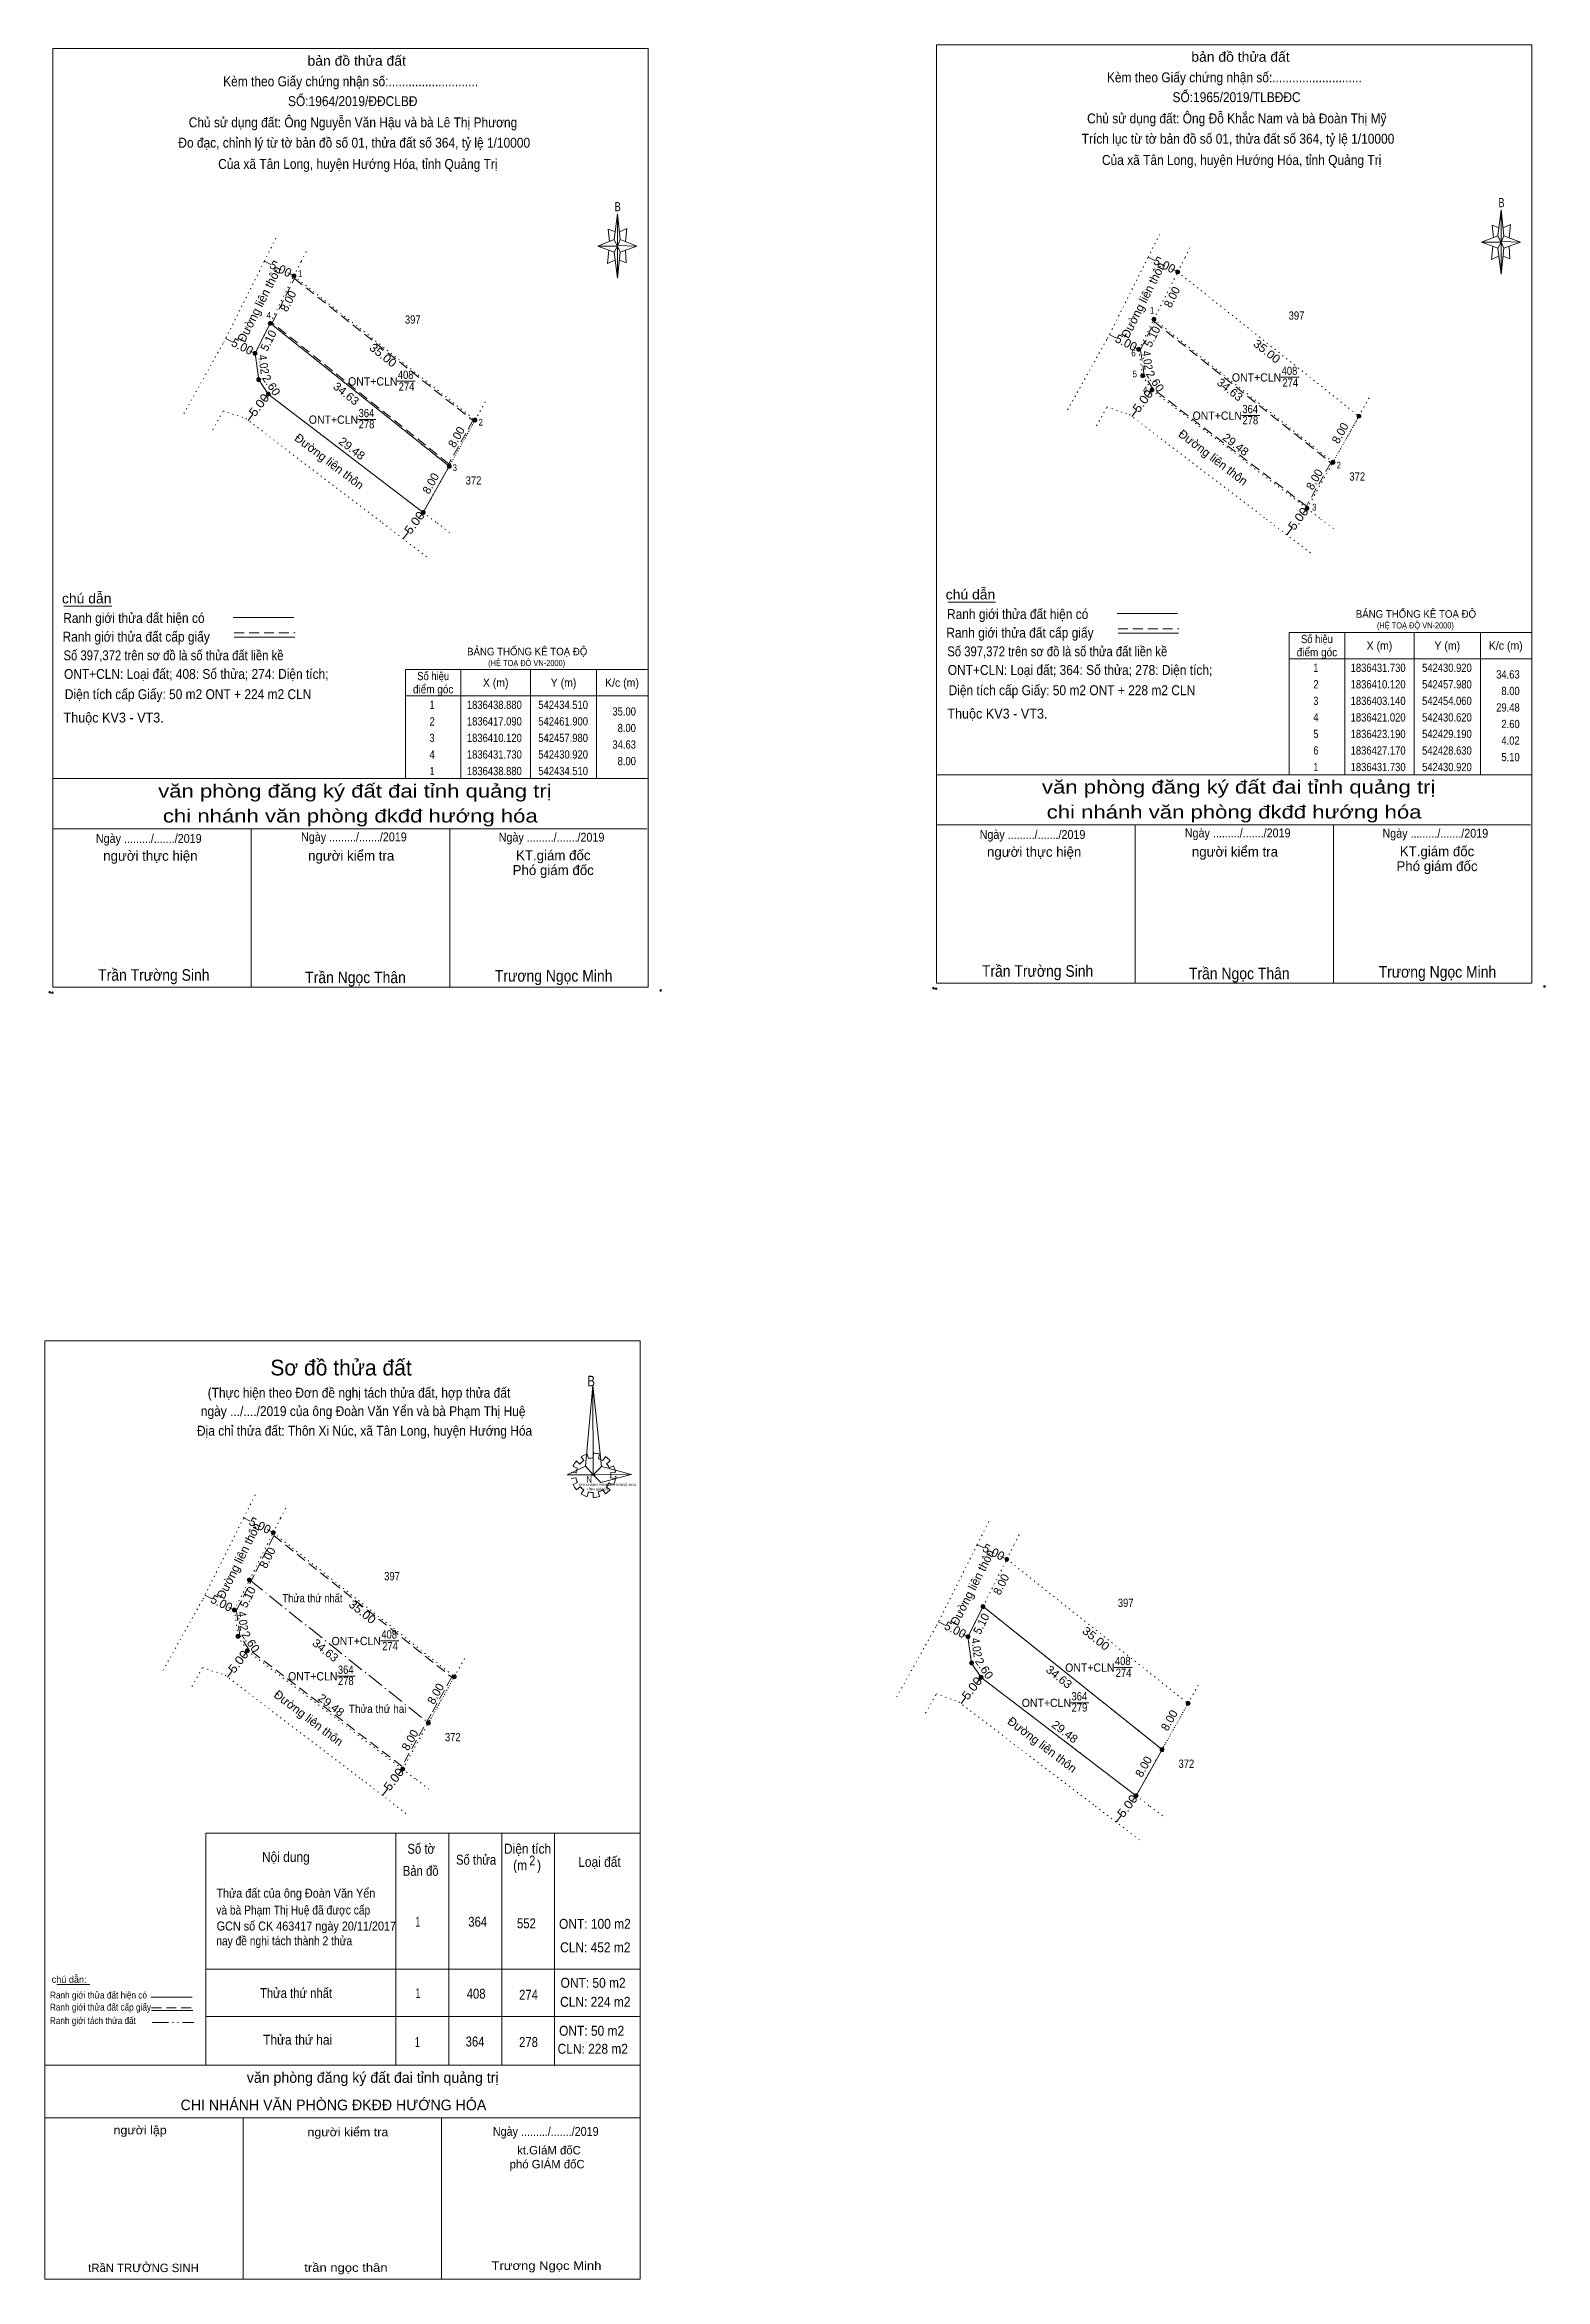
# Model space of a CAD drawing. Header units: metres. Extents: x 542289 to 542516, y 1836330 to 1836668.
import ezdxf
from ezdxf.enums import TextEntityAlignment as Align

# ---------------------------------------------------------------- set-up
doc = ezdxf.new("R2010")
doc.units = ezdxf.units.M
doc.header["$LTSCALE"] = 0.5
doc.header["$PDMODE"] = 32
doc.header["$PDSIZE"] = 0.25
for name, pattern in [('DASH_DOUBLE_DOT', [9.2, 5, -1.2, 0.3, -1.2, 0.3, -1.2]), ('DOT_DASHED', [7.7, 5, -1.2, 0.3, -1.2]), ('DOTTED', [1.5, 0.3, -1.2]), ('MEDIUM_DASHED', [4.5, 3, -1.5])]:
    doc.linetypes.add(name, pattern=pattern)
for name, color, linetype, lineweight in [('1', 7, 'DOTTED', 13), ('17', 7, 'Continuous', 13), ('5', 7, 'Continuous', 13), ('6', 7, 'Continuous', 13), ('63', 7, 'Continuous', 13)]:
    doc.layers.add(name, color=color, linetype=linetype, lineweight=lineweight)
doc.layers.add('7', color=7, linetype='Continuous')

msp = doc.modelspace()

# ---------------------------------------------------------------- hatches: boundary and pattern name
at = {"layer": '63'}
for points in [[(542460.64, 1836633.38, 1), (542460.04, 1836633.38, 1)], [(542327.04, 1836632.78, 1), (542326.44, 1836632.78, 1)], [(542323.45, 1836625.63, 1), (542322.85, 1836625.63, 1)], [(542457.05, 1836626.23, 1), (542456.45, 1836626.23, 1)], [(542321.16, 1836621.07, 1), (542320.56, 1836621.07, 1)], [(542454.76, 1836621.67, 1), (542454.16, 1836621.67, 1)], [(542321.72, 1836617.09, 1), (542321.12, 1836617.09, 1)], [(542455.32, 1836617.69, 1), (542454.72, 1836617.69, 1)], [(542323.15, 1836614.92, 1), (542322.55, 1836614.92, 1)], [(542456.75, 1836615.52, 1), (542456.15, 1836615.52, 1)], [(542354.43, 1836610.99, 1), (542353.83, 1836610.99, 1)], [(542488.03, 1836611.59, 1), (542487.43, 1836611.59, 1)], [(542350.51, 1836604.02, 1), (542349.91, 1836604.02, 1)], [(542484.11, 1836604.62, 1), (542483.51, 1836604.62, 1)], [(542346.59, 1836597.04, 1), (542345.99, 1836597.04, 1)], [(542480.19, 1836597.64, 1), (542479.59, 1836597.64, 1)], [(542323.91, 1836442.9, 1), (542323.31, 1836442.9, 1)], [(542434.81, 1836438.88, 1), (542434.21, 1836438.88, 1)], [(542320.32, 1836435.75, 1), (542319.72, 1836435.75, 1)], [(542318.03, 1836431.19, 1), (542317.43, 1836431.19, 1)], [(542431.22, 1836431.73, 1), (542430.62, 1836431.73, 1)], [(542318.59, 1836427.21, 1), (542317.99, 1836427.21, 1)], [(542320.02, 1836425.04, 1), (542319.42, 1836425.04, 1)], [(542428.93, 1836427.17, 1), (542428.33, 1836427.17, 1)], [(542351.3, 1836421.11, 1), (542350.7, 1836421.11, 1)], [(542429.49, 1836423.19, 1), (542428.89, 1836423.19, 1)], [(542430.92, 1836421.02, 1), (542430.32, 1836421.02, 1)], [(542347.38, 1836414.14, 1), (542346.78, 1836414.14, 1)], [(542462.2, 1836417.09, 1), (542461.6, 1836417.09, 1)], [(542343.46, 1836407.16, 1), (542342.86, 1836407.16, 1)], [(542458.28, 1836410.12, 1), (542457.68, 1836410.12, 1)], [(542454.36, 1836403.14, 1), (542453.76, 1836403.14, 1)]]:
    msp.add_hatch(color=256, dxfattribs=at).paths.add_polyline_path(points)

# ---------------------------------------------------------------- linework, layer by layer
at = {"layer": '1'}
for p, q in [((542322.26, 1836634.98), (542324.02, 1836638.48)), ((542455.86, 1836635.58), (542457.62, 1836639.08)), ((542461.45, 1836635.58), (542462.19, 1836637.05)), ((542316.12, 1836622.75), (542322.26, 1836634.98)), ((542326.74, 1836632.78), (542327.85, 1836634.98)), ((542327.85, 1836634.98), (542328.59, 1836636.45)), ((542449.72, 1836623.35), (542455.86, 1836635.58)), ((542460.34, 1836633.38), (542461.45, 1836635.58)), ((542326.74, 1836632.78), (542354.13, 1836610.99)), ((542460.34, 1836633.38), (542487.73, 1836611.59)), ((542323.15, 1836625.63), (542350.21, 1836604.02)), ((542456.75, 1836626.23), (542483.81, 1836604.62)), ((542322.85, 1836614.92), (542346.29, 1836597.04)), ((542354.13, 1836610.99), (542355.95, 1836614.25)), ((542456.45, 1836615.52), (542479.89, 1836597.64)), ((542487.73, 1836611.59), (542489.55, 1836614.85)), ((542316.06, 1836612.41), (542319.46, 1836611.22)), ((542319.46, 1836611.22), (542340.13, 1836595.45)), ((542449.66, 1836613.01), (542453.06, 1836611.82)), ((542453.06, 1836611.82), (542473.73, 1836596.05)), ((542346.29, 1836597.04), (542348.38, 1836595.45)), ((542479.89, 1836597.64), (542481.98, 1836596.05)), ((542340.13, 1836595.45), (542347.11, 1836590.12)), ((542348.38, 1836595.45), (542350.33, 1836593.96)), ((542473.73, 1836596.05), (542480.71, 1836590.72)), ((542481.98, 1836596.05), (542483.93, 1836594.56)), ((542319.13, 1836445.1), (542320.89, 1836448.6)), ((542312.99, 1836432.87), (542319.13, 1836445.1)), ((542323.61, 1836442.9), (542324.72, 1836445.1)), ((542324.72, 1836445.1), (542325.46, 1836446.57)), ((542323.61, 1836442.9), (542351, 1836421.11)), ((542430.03, 1836441.08), (542431.79, 1836444.58)), ((542435.62, 1836441.08), (542436.36, 1836442.55)), ((542423.89, 1836428.85), (542430.03, 1836441.08)), ((542434.51, 1836438.88), (542435.62, 1836441.08)), ((542434.51, 1836438.88), (542461.9, 1836417.09)), ((542430.92, 1836431.73), (542457.98, 1836410.12)), ((542319.72, 1836425.04), (542343.16, 1836407.16)), ((542351, 1836421.11), (542352.82, 1836424.37)), ((542312.93, 1836422.53), (542316.33, 1836421.34)), ((542316.33, 1836421.34), (542337, 1836405.57)), ((542430.62, 1836421.02), (542454.06, 1836403.14)), ((542423.83, 1836418.51), (542427.23, 1836417.32)), ((542461.9, 1836417.09), (542463.72, 1836420.35)), ((542427.23, 1836417.32), (542447.9, 1836401.55)), ((542337, 1836405.57), (542343.98, 1836400.24)), ((542343.16, 1836407.16), (542345.25, 1836405.57)), ((542345.25, 1836405.57), (542347.2, 1836404.08)), ((542447.9, 1836401.55), (542454.88, 1836396.22)), ((542454.06, 1836403.14), (542456.15, 1836401.55)), ((542456.15, 1836401.55), (542458.1, 1836400.06))]:
    msp.add_line(p, q, dxfattribs=at)
at = {"layer": '1', "linetype": 'Continuous'}
for p, q in [((542371.07, 1836454.77), (542371.25, 1836454.07)), ((542371.99, 1836454.18), (542372.01, 1836454.91)), ((542372.95, 1836454.77), (542372.78, 1836454.05)), ((542368.65, 1836452.02), (542369.37, 1836451.91)), ((542369.59, 1836452.63), (542368.94, 1836452.91)), ((542369.42, 1836453.73), (542369.96, 1836453.25)), ((542370.57, 1836453.77), (542370.18, 1836454.36)), ((542371.64, 1836451.59), (542372.34, 1836451.59)), ((542373.43, 1836453.77), (542373.82, 1836454.36)), ((542374.54, 1836453.73), (542374, 1836453.27)), ((542374.39, 1836452.66), (542375.04, 1836452.98)), ((542375.35, 1836452.02), (542374.61, 1836451.91)), ((542369.37, 1836451.18), (542368.65, 1836451.06)), ((542368.94, 1836450.18), (542369.59, 1836450.49)), ((542370.03, 1836449.81), (542369.46, 1836449.36)), ((542370.18, 1836448.74), (542370.55, 1836449.38)), ((542371.29, 1836449.04), (542371.07, 1836448.33)), ((542371.99, 1836448.22), (542371.99, 1836448.92)), ((542372.71, 1836449.04), (542372.93, 1836448.35)), ((542373.82, 1836448.74), (542373.43, 1836449.36)), ((542373.95, 1836449.81), (542374.54, 1836449.38)), ((542375.07, 1836450.15), (542374.35, 1836450.43)), ((542374.61, 1836451.18), (542375.35, 1836451.06)), ((542313.41, 1836397.48), (542379.06, 1836397.48)), ((542313.41, 1836397.48), (542313.41, 1836362.43)), ((542342.15, 1836397.48), (542342.15, 1836362.43)), ((542350.15, 1836397.48), (542350.15, 1836362.43)), ((542358.15, 1836397.48), (542358.15, 1836362.43)), ((542366.15, 1836397.48), (542366.15, 1836362.43)), ((542313.41, 1836376.91), (542379.06, 1836376.91)), ((542313.41, 1836369.77), (542379.11, 1836369.77)), ((542289.06, 1836362.43), (542379.06, 1836362.43)), ((542289.06, 1836361.66), (542289.06, 1836330.07)), ((542313.41, 1836362.43), (542379.06, 1836362.43)), ((542289.06, 1836354.49), (542379.06, 1836354.49)), ((542319.06, 1836354.49), (542319.06, 1836330.07)), ((542349.06, 1836354.49), (542349.06, 1836330.07))]:
    msp.add_line(p, q, dxfattribs=at)
at = {"layer": '1', "linetype": 'DOT_DASHED'}
msp.add_line((542320.02, 1836435.75), (542347.08, 1836414.14), dxfattribs=at)
at = {"layer": '1'}
for points in [[(542320.86, 1836621.07), (542323.15, 1836625.63), (542326.74, 1836632.78)], [(542326.74, 1836632.78), (542354.13, 1836610.99), (542350.21, 1836604.02)], [(542454.46, 1836621.67), (542456.75, 1836626.23), (542460.34, 1836633.38)], [(542460.34, 1836633.38), (542487.73, 1836611.59), (542483.81, 1836604.62)], [(542310.1, 1836611.97), (542314.47, 1836619.81), (542316.14, 1836622.8)], [(542320.86, 1836621.07), (542321.42, 1836617.09), (542322.85, 1836614.92)], [(542443.7, 1836612.57), (542448.07, 1836620.41), (542449.74, 1836623.4)], [(542454.46, 1836621.67), (542455.02, 1836617.69), (542456.45, 1836615.52)], [(542314.46, 1836609.53), (542314.47, 1836609.55), (542316.06, 1836612.41)], [(542346.29, 1836597.04), (542350.21, 1836604.02), (542354.13, 1836610.99)], [(542448.06, 1836610.13), (542448.07, 1836610.15), (542449.66, 1836613.01)], [(542479.89, 1836597.64), (542483.81, 1836604.62), (542487.73, 1836611.59)], [(542317.73, 1836431.19), (542320.02, 1836435.75), (542323.61, 1836442.9)], [(542323.61, 1836442.9), (542351, 1836421.11), (542347.08, 1836414.14)], [(542428.63, 1836427.17), (542430.92, 1836431.73), (542434.51, 1836438.88)], [(542434.51, 1836438.88), (542461.9, 1836417.09), (542457.98, 1836410.12)], [(542306.97, 1836422.09), (542311.34, 1836429.93), (542313.01, 1836432.92)], [(542317.73, 1836431.19), (542318.29, 1836427.21), (542319.72, 1836425.04)], [(542417.87, 1836418.07), (542422.24, 1836425.91), (542423.91, 1836428.9)], [(542428.63, 1836427.17), (542429.19, 1836423.19), (542430.62, 1836421.02)], [(542311.33, 1836419.65), (542311.34, 1836419.67), (542312.93, 1836422.53)], [(542343.16, 1836407.16), (542347.08, 1836414.14), (542351, 1836421.11)], [(542422.23, 1836415.63), (542422.24, 1836415.65), (542423.83, 1836418.51)], [(542454.06, 1836403.14), (542457.98, 1836410.12), (542461.9, 1836417.09)]]:
    msp.add_lwpolyline(points, dxfattribs=at)
at = {"layer": '1', "linetype": 'MEDIUM_DASHED'}
for points in [[(542326.83, 1836632.39), (542353.81, 1836610.93), (542350.14, 1836604.4), (542323.46, 1836625.7)], [(542456.83, 1836625.84), (542483.49, 1836604.56), (542479.81, 1836598.01), (542456.64, 1836615.69), (542455.26, 1836617.78), (542454.72, 1836621.63)]]:
    msp.add_lwpolyline(points, close=True, dxfattribs=at)
at = {"layer": '1', "linetype": 'Continuous'}
for points in [[(542323.15, 1836625.63), (542350.21, 1836604.02), (542346.29, 1836597.04), (542322.85, 1836614.92), (542321.42, 1836617.09), (542320.86, 1836621.07)], [(542289.06, 1836330.07), (542289.06, 1836471.87), (542379.06, 1836471.87), (542379.06, 1836330.07)], [(542289.06, 1836330.07), (542289.06, 1836471.87), (542379.06, 1836471.87), (542379.06, 1836330.07)], [(542371.95, 1836465.11), (542371.99, 1836451.61), (542370.81, 1836452.95)], [(542371.95, 1836465.11), (542371.99, 1836451.61), (542373.23, 1836452.86)], [(542368.06, 1836451.61), (542370.81, 1836452.95), (542371.99, 1836451.61)], [(542377.75, 1836451.66), (542371.99, 1836451.61), (542373.23, 1836452.86)], [(542377.71, 1836451.68), (542373.12, 1836450.45), (542371.99, 1836451.61)], [(542430.92, 1836431.73), (542457.98, 1836410.12), (542454.06, 1836403.14), (542430.62, 1836421.02), (542429.19, 1836423.19), (542428.63, 1836427.17)]]:
    msp.add_lwpolyline(points, close=True, dxfattribs=at)
at = {"layer": '1', "linetype": 'MEDIUM_DASHED'}
for points in [[(542320.97, 1836436.98), (542323.71, 1836442.44), (542350.61, 1836421.03), (542347.48, 1836415.47)], [(542347.48, 1836415.47), (542343.07, 1836407.61), (542319.94, 1836425.25), (542318.58, 1836427.32), (542318.04, 1836431.14), (542320.97, 1836436.98)]]:
    msp.add_lwpolyline(points, dxfattribs=at)
at = {"layer": '1'}
msp.add_lwpolyline([(542434.51, 1836438.88), (542461.9, 1836417.09), (542457.98, 1836410.12), (542430.92, 1836431.73)], close=True, dxfattribs=at)
at = {"layer": '1', "linetype": 'Continuous'}
for centre, major_axis, start_param, end_param in [((542372.0014, 1836451.5626), (3.3649, 0), 1.84955988, 2.13900916), ((542372.0014, 1836451.5626), (3.3649, 0), 1.27924208, 1.56332225), ((542372.0014, 1836451.5626), (3.3649, 0), 2.43958176, 2.72400246), ((542372.0014, 1836451.5626), (2.6372, 0), 2.72368549, 3.01515824), ((542372.0014, 1836451.5626), (2.6372, 0), 2.13373541, 2.44496261), ((542372.0014, 1836451.5626), (2.6372, 0), 1.56985589, 1.85611068), ((542372.0014, 1836451.5626), (2.6372, 0), 1.00270906, 1.2755622), ((542372.0014, 1836451.5626), (3.3649, 0), 0.71056237, 0.99687234), ((542372.0014, 1836451.5626), (2.6372, 0), 0.42678376, 0.70646463), ((542372.0014, 1836451.5626), (2.6372, 0), 6.13558388, 6.41618463), ((542372.0014, 1836451.5626), (3.3649, 0), 0.1390515, 0.43393316), ((542372.0014, 1836451.5626), (3.3649, 0), 3.56988637, 3.85691866), ((542372.0014, 1836451.5626), (2.6372, 0), 3.28229955, 3.56105054), ((542372.0014, 1836451.5626), (2.6372, 0), 3.86077574, 4.13258255), ((542371.9821, 1836451.5426), (3.3649, 0), 4.1470906, 4.43659307), ((542372.0014, 1836451.5626), (2.6372, 0), 4.43854677, 4.71314001), ((542372.0014, 1836451.5626), (3.3649, 0), 4.71301008, 4.99761054), ((542372.0014, 1836451.5626), (2.6372, 0), 4.99087134, 5.28933161), ((542372.0014, 1836451.5626), (3.3649, 0), 5.28561416, 5.56798705), ((542372.0014, 1836451.5626), (2.6372, 0), 5.56137327, 5.83951437), ((542372.0014, 1836451.5626), (3.3649, 0), 5.85230288, 6.13839648)]:
    msp.add_ellipse(centre, major_axis=major_axis, ratio=0.995001, start_param=start_param, end_param=end_param, dxfattribs=at)
at = {"layer": '1'}
msp.add_point((542375.35, 1836451.34), dxfattribs=at)
at = {"layer": '17'}
for p, q in [((542425.58, 1836583.49), (542432.82, 1836583.49)), ((542291.98, 1836582.89), (542299.22, 1836582.89)), ((542290.92, 1836374.62), (542295.89, 1836374.62))]:
    msp.add_line(p, q, dxfattribs=at)
at = {"layer": '5'}
for p, q in [((542375.16, 1836638.26), (542375.66, 1836642.16)), ((542508.76, 1836638.86), (542509.26, 1836642.76)), ((542375.16, 1836636.36), (542372.66, 1836637.26)), ((542376.06, 1836638.26), (542378.56, 1836637.26)), ((542508.76, 1836636.96), (542506.26, 1836637.86)), ((542509.66, 1836638.86), (542512.16, 1836637.86)), ((542510.46, 1836637.26), (542510.56, 1836635.36)), ((542376.06, 1836636.36), (542375.66, 1836632.46)), ((542376.96, 1836634.76), (542375.96, 1836635.16)), ((542376.86, 1836636.66), (542376.96, 1836634.76)), ((542509.66, 1836636.96), (542509.26, 1836633.06)), ((542510.56, 1836635.36), (542509.56, 1836635.76)), ((542290.29, 1836556.82), (542380.29, 1836556.82)), ((542423.89, 1836557.42), (542513.89, 1836557.42)), ((542423.89, 1836549.82), (542513.69, 1836549.82)), ((542423.89, 1836549.82), (542513.69, 1836549.82)), ((542423.89, 1836549.82), (542513.69, 1836549.82)), ((542453.89, 1836525.92), (542453.89, 1836549.82)), ((542483.89, 1836525.92), (542483.89, 1836549.82)), ((542290.29, 1836549.22), (542380.09, 1836549.22)), ((542290.29, 1836549.22), (542380.09, 1836549.22)), ((542290.29, 1836549.22), (542380.09, 1836549.22)), ((542320.29, 1836525.32), (542320.29, 1836549.22)), ((542350.29, 1836525.32), (542350.29, 1836549.22))]:
    msp.add_line(p, q, dxfattribs=at)
for points in [[(542423.89, 1836667.72), (542513.89, 1836667.72), (542513.89, 1836525.92), (542423.89, 1836525.92)], [(542290.29, 1836667.12), (542380.29, 1836667.12), (542380.29, 1836525.32), (542290.29, 1836525.32)], [(542375.66, 1836642.16), (542376.06, 1836638.26), (542375.66, 1836637.26)], [(542509.26, 1836642.76), (542509.66, 1836638.86), (542509.26, 1836637.86)], [(542375.66, 1836637.26), (542372.66, 1836637.26), (542375.16, 1836638.26), (542376.06, 1836636.36), (542378.56, 1836637.26), (542375.66, 1836637.36)], [(542375.66, 1836637.26), (542375.66, 1836632.46), (542375.16, 1836636.36)], [(542509.26, 1836637.86), (542506.26, 1836637.86), (542508.76, 1836638.86), (542509.66, 1836636.96), (542512.16, 1836637.86), (542509.26, 1836637.96)], [(542509.26, 1836637.86), (542509.26, 1836633.06), (542508.76, 1836636.96)], [(542289.07, 1836471.88), (542379.07, 1836471.88), (542379.07, 1836330.08), (542289.07, 1836330.08)]]:
    msp.add_lwpolyline(points, close=True, dxfattribs=at)
for points in [[(542508.96, 1836640.06), (542507.86, 1836640.46), (542508.06, 1836638.56)], [(542509.56, 1836640.06), (542510.66, 1836640.56), (542510.46, 1836638.56)], [(542375.66, 1836637.26), (542375.16, 1836638.26), (542372.66, 1836637.26)], [(542375.36, 1836639.46), (542374.26, 1836639.86), (542374.46, 1836637.96)], [(542375.66, 1836637.26), (542376.06, 1836636.36), (542378.56, 1836637.26)], [(542375.96, 1836639.46), (542377.06, 1836639.96), (542376.86, 1836637.96)], [(542509.26, 1836637.86), (542508.76, 1836638.86), (542506.26, 1836637.86)], [(542507.96, 1836637.26), (542507.76, 1836635.26), (542508.86, 1836635.76)], [(542509.26, 1836637.86), (542509.66, 1836636.96), (542512.16, 1836637.86)], [(542374.36, 1836636.66), (542374.16, 1836634.66), (542375.26, 1836635.16)], [(542513.89, 1836525.92), (542423.89, 1836525.92), (542423.89, 1836549.82)], [(542380.29, 1836525.32), (542290.29, 1836525.32), (542290.29, 1836549.22)]]:
    msp.add_lwpolyline(points, dxfattribs=at)
for p in [(542289.82, 1836524.55), (542290.22, 1836524.48), (542423.42, 1836525.15), (542423.82, 1836525.08)]:
    msp.add_point(p, dxfattribs=at)
at = {"layer": '6'}
for p, q in [((542317.58, 1836581.15), (542326.72, 1836581.15)), ((542451.18, 1836581.75), (542460.32, 1836581.75)), ((542317.72, 1836578.22), (542326.86, 1836578.22)), ((542451.32, 1836578.82), (542460.46, 1836578.82)), ((542305.11, 1836372.7), (542311.38, 1836372.7)), ((542305.21, 1836370.68), (542311.47, 1836370.68))]:
    msp.add_line(p, q, dxfattribs=at)
at = {"layer": '6', "linetype": 'MEDIUM_DASHED'}
for p, q in [((542317.72, 1836578.84), (542326.92, 1836578.84)), ((542451.32, 1836579.44), (542460.52, 1836579.44)), ((542305.21, 1836371.1), (542311.52, 1836371.1))]:
    msp.add_line(p, q, dxfattribs=at)
at = {"layer": '6'}
for p in [(542382.19, 1836524.82), (542515.79, 1836525.42)]:
    msp.add_point(p, dxfattribs=at)
at = {"layer": '63'}
for p, q in [((542322.28, 1836635.02), (542323.27, 1836634.52)), ((542455.88, 1836635.62), (542456.87, 1836635.12)), ((542459.4, 1836633.85), (542460.34, 1836633.38)), ((542325.8, 1836633.25), (542326.74, 1836632.78)), ((542450, 1836623.91), (542451.1, 1836623.36)), ((542316.4, 1836623.31), (542317.5, 1836622.76)), ((542320.04, 1836621.48), (542320.86, 1836621.07)), ((542453.64, 1836622.08), (542454.46, 1836621.67)), ((542342.33, 1836616.87), (542345.08, 1836616.87)), ((542475.93, 1836617.47), (542478.68, 1836617.47)), ((542322.23, 1836614.1), (542322.85, 1836614.92)), ((542455.83, 1836614.7), (542456.45, 1836615.52)), ((542319.82, 1836610.95), (542320.56, 1836611.92)), ((542336.39, 1836611.09), (542339.14, 1836611.09)), ((542453.42, 1836611.55), (542454.16, 1836612.52)), ((542469.99, 1836611.69), (542472.74, 1836611.69)), ((542345.73, 1836596.31), (542346.29, 1836597.04)), ((542479.33, 1836596.91), (542479.89, 1836597.64)), ((542343.26, 1836593.06), (542344.11, 1836594.17)), ((542476.86, 1836593.66), (542477.71, 1836594.77)), ((542485.59, 1836578.92), (542485.59, 1836557.42)), ((542496.09, 1836578.92), (542496.09, 1836557.42)), ((542506.09, 1836578.92), (542506.09, 1836557.42)), ((542351.99, 1836573.32), (542351.99, 1836556.82)), ((542362.49, 1836573.32), (542362.49, 1836556.82)), ((542372.49, 1836573.32), (542372.49, 1836556.82)), ((542477.19, 1836574.92), (542513.89, 1836574.92)), ((542343.59, 1836569.32), (542380.29, 1836569.32)), ((542319.15, 1836445.14), (542320.14, 1836444.64)), ((542322.67, 1836443.37), (542323.61, 1836442.9)), ((542430.05, 1836441.12), (542431.04, 1836440.62)), ((542433.57, 1836439.35), (542434.51, 1836438.88)), ((542313.27, 1836433.43), (542314.37, 1836432.88)), ((542316.91, 1836431.6), (542317.73, 1836431.19)), ((542424.17, 1836429.41), (542425.27, 1836428.86)), ((542319.1, 1836424.22), (542319.72, 1836425.04)), ((542339.83, 1836426.54), (542342.58, 1836426.54)), ((542427.81, 1836427.58), (542428.63, 1836427.17)), ((542316.69, 1836421.07), (542317.43, 1836422.04)), ((542333.26, 1836421.21), (542336.01, 1836421.21)), ((542430, 1836420.2), (542430.62, 1836421.02)), ((542450.73, 1836422.52), (542453.48, 1836422.52)), ((542427.59, 1836417.05), (542428.33, 1836418.02)), ((542444.16, 1836417.19), (542446.91, 1836417.19)), ((542340.13, 1836403.18), (542340.98, 1836404.29)), ((542342.6, 1836406.43), (542343.16, 1836407.16)), ((542453.5, 1836402.41), (542454.06, 1836403.14)), ((542451.03, 1836399.16), (542451.88, 1836400.27))]:
    msp.add_line(p, q, dxfattribs=at)
at = {"layer": '63', "linetype": 'DASH_DOUBLE_DOT'}
msp.add_line((542305.3, 1836368.88), (542311.6, 1836368.88), dxfattribs=at)
at = {"layer": '63'}
for points in [[(542477.19, 1836578.92), (542513.89, 1836578.92), (542513.89, 1836557.42), (542477.19, 1836557.42)], [(542343.59, 1836573.32), (542380.29, 1836573.32), (542380.29, 1836556.82), (542343.59, 1836556.82)]]:
    msp.add_lwpolyline(points, close=True, dxfattribs=at)
for centre in [(542460.34, 1836633.38), (542326.74, 1836632.78), (542323.15, 1836625.63), (542456.75, 1836626.23), (542320.86, 1836621.07), (542454.46, 1836621.67), (542321.42, 1836617.09), (542455.02, 1836617.69), (542322.85, 1836614.92), (542456.45, 1836615.52), (542354.13, 1836610.99), (542487.73, 1836611.59), (542350.21, 1836604.02), (542483.81, 1836604.62), (542346.29, 1836597.04), (542479.89, 1836597.64), (542323.61, 1836442.9), (542434.51, 1836438.88), (542320.02, 1836435.75), (542317.73, 1836431.19), (542430.92, 1836431.73), (542318.29, 1836427.21), (542319.72, 1836425.04), (542428.63, 1836427.17), (542351, 1836421.11), (542429.19, 1836423.19), (542430.62, 1836421.02), (542347.08, 1836414.14), (542461.9, 1836417.09), (542343.16, 1836407.16), (542457.98, 1836410.12), (542454.06, 1836403.14)]:
    msp.add_circle(centre, 0.3, dxfattribs=at)

# ---------------------------------------------------------------- texts
at = {"layer": '1'}
for s, width, p in [('ONT+CLN', 0.95, (542338.66, 1836616.22)), ('408', 0.85, (542343.635, 1836617.22)), ('ONT+CLN', 0.95, (542472.26, 1836616.82)), ('408', 0.85, (542477.235, 1836617.82)), ('274', 0.85, (542477.36, 1836616.04)), ('274', 0.85, (542343.76, 1836615.44)), ('ONT+CLN', 0.95, (542332.72, 1836610.44)), ('364', 0.85, (542337.7, 1836611.44)), ('278', 0.85, (542337.715, 1836609.75)), ('ONT+CLN', 0.95, (542466.32, 1836611.04)), ('364', 0.85, (542471.3, 1836612.04)), ('278', 0.85, (542471.315, 1836610.35)), ('372', 0.85, (542353.885, 1836601.25)), ('372', 0.85, (542487.485, 1836601.85)), ('408', 0.85, (542341.135, 1836426.89)), ('ONT+CLN', 0.95, (542336.16, 1836425.89)), ('274', 0.85, (542341.26, 1836425.11)), ('ONT+CLN', 0.95, (542329.59, 1836420.56)), ('364', 0.85, (542334.57, 1836421.56)), ('278', 0.85, (542334.585, 1836419.87)), ('ONT+CLN', 0.95, (542447.06, 1836421.87)), ('408', 0.85, (542452.035, 1836422.87)), ('274', 0.85, (542452.16, 1836421.09)), ('ONT+CLN', 0.95, (542440.49, 1836416.54)), ('364', 0.85, (542445.47, 1836417.54)), ('279', 0.85, (542445.49, 1836415.85)), ('372', 0.85, (542350.755, 1836411.37)), ('372', 0.85, (542461.655, 1836407.35))]:
    msp.add_text(s, height=1.25, dxfattribs=dict(at, width=width)).set_placement(p, align=Align.CENTER)
for s, height, width, p in [('BẢNG THỐNG KÊ TOẠ ĐỘ ', 1.15, 0.95, (542487.26, 1836581.13)), ('(HỆ TOẠ ĐỘ VN-2000)', 0.93, 0.9, (542490.46, 1836579.51)), ('BẢNG THỐNG KÊ TOẠ ĐỘ ', 1.15, 0.95, (542352.91, 1836575.45)), ('(HỆ TOẠ ĐỘ VN-2000)', 0.93, 0.9, (542356.11, 1836573.83)), ('B', 1.585, 0.8, (542371.11, 1836465)), ('N', 0.9904, 0.9, (542370.95, 1836450.44)), ('CHI NHÁNH VPĐKĐĐ-HƯỚNG HÓA', 0.3749, 0.95, (542369.8, 1836449.94)), ('TỈNH quảng trị', 0.375, 1.05, (542371.01, 1836449.28))]:
    msp.add_text(s, height=height, dxfattribs=dict(at, width=width)).set_placement(p)
msp.add_text('Sơ đồ thửa đất', height=2.38, dxfattribs=at).set_placement((542333.86, 1836466.64), align=Align.CENTER)
for s, height, p in [('văn phòng đăng ký đất đai tỉnh quảng trị', 1.6, (542357.68, 1836359.76)), ('CHI NHÁNH VĂN PHÒNG ĐKĐĐ HƯỚNG HÓA', 1.6, (542355.82, 1836355.62)), ('kt.GIáM đốC', 1.28, (542370.1, 1836348.94)), ('phó GIÁM đốC', 1.28, (542370.68, 1836346.83)), ('tRầN TRƯỜNG SINH', 1.28, (542312.36, 1836331.16))]:
    msp.add_text(s, height=height, dxfattribs=at).set_placement(p, align=Align.RIGHT)
for s, width, p in [('người lập', 1.1, (542307.51, 1836351.98)), ('người kiểm tra', 1.1, (542341.01, 1836351.68)), ('trần ngọc thân', 1.15, (542340.89, 1836331.2)), ('Trương Ngọc Minh', 1.15, (542373.22, 1836331.5))]:
    msp.add_text(s, height=1.28, dxfattribs=dict(at, width=width)).set_placement(p, align=Align.RIGHT)
at = {"layer": '5'}
for s, height, width, p in [('bản đồ thửa đất', 1.5, 1.05, (542336.23, 1836664.54)), ('bản đồ thửa đất', 1.5, 1.05, (542469.83, 1836665.14)), ('Kèm theo Giấy chứng nhận số:...........................', 1.5, 0.9, (542335.31, 1836661.43)), ('Kèm theo Giấy chứng nhận số:...........................', 1.5, 0.9, (542468.91, 1836662.03)), ('SỐ:1965/2019/TLBĐĐC', 1.5, 0.9, (542469.235, 1836659.04)), ('SỐ:1964/2019/ĐĐCLBĐ', 1.5, 0.9, (542335.63, 1836658.44)), ('Chủ sử dụng đất: Ông Đỗ Khắc Nam và bà Đoàn Thị Mỹ', 1.5, 0.9, (542469.27, 1836655.83)), ('Chủ sử dụng đất: Ông Nguyễn Văn Hậu và bà Lê Thị Phương', 1.5, 0.9, (542335.67, 1836655.23)), ('Trích lục từ tờ bản đồ số 01, thửa đất số 364, tỷ lệ 1/10000 ', 1.5, 0.9, (542469.71, 1836652.76)), ('Đo đạc, chỉnh lý từ tờ bản đồ số 01, thửa đất số 364, tỷ lệ 1/10000 ', 1.5, 0.9, (542336.105, 1836652.16)), ('Của xã Tân Long, huyện Hướng Hóa, tỉnh Quảng Trị', 1.5, 0.9, (542336.405, 1836648.95)), ('Của xã Tân Long, huyện Hướng Hóa, tỉnh Quảng Trị', 1.5, 0.9, (542470.005, 1836649.55)), ('B', 1.378, 0.75, (542375.69, 1836642.56)), ('B', 1.378, 0.75, (542509.29, 1836643.16)), ('văn phòng đăng ký đất đai tỉnh quảng trị', 2, 1.25, (542335.955, 1836553.96)), ('văn phòng đăng ký đất đai tỉnh quảng trị', 2, 1.25, (542469.555, 1836554.56)), ('chi nhánh văn phòng đkđđ hướng hóa', 2, 1.25, (542468.865, 1836550.8)), ('chi nhánh văn phòng đkđđ hướng hóa', 2, 1.25, (542335.265, 1836550.2)), ('Ngày ........./......./2019', 1.35, 0.9, (542469.405, 1836547.94)), ('Ngày ........./......./2019', 1.35, 0.9, (542499.285, 1836547.89)), ('Ngày ........./......./2019', 1.35, 0.9, (542304.795, 1836547.11)), ('Ngày ........./......./2019', 1.35, 0.9, (542335.805, 1836547.34)), ('Ngày ........./......./2019', 1.35, 0.9, (542365.685, 1836547.29)), ('Ngày ........./......./2019', 1.35, 0.9, (542438.395, 1836547.71)), ('Trần Trường Sinh', 1.75, 0.9, (542305.56, 1836526.28)), ('Trần Ngọc Thân', 1.75, 0.9, (542336.05, 1836525.92)), ('Trương Ngọc Minh', 1.75, 0.9, (542366.005, 1836526.15)), ('Trần Trường Sinh', 1.75, 0.9, (542439.16, 1836526.88)), ('Trần Ngọc Thân', 1.75, 0.9, (542469.65, 1836526.52)), ('Trương Ngọc Minh', 1.75, 0.9, (542499.605, 1836526.75))]:
    msp.add_text(s, height=height, dxfattribs=dict(at, width=width)).set_placement(p, align=Align.CENTER)
for s, p in [('người thực hiện', (542305.04, 1836544.41)), ('người kiểm tra', (542335.395, 1836544.43)), ('KT.giám đốc', (542365.945, 1836544.49)), ('người thực hiện', (542438.64, 1836545.01)), ('người kiểm tra', (542468.995, 1836545.03)), ('KT.giám đốc', (542499.545, 1836545.09)), ('Phó giám đốc', (542365.94, 1836542.25)), ('Phó giám đốc', (542499.54, 1836542.85))]:
    msp.add_text(s, height=1.5, dxfattribs=at).set_placement(p, align=Align.CENTER)
at = {"layer": '6'}
for s, height, width, p in [('chú dẫn', 1.5, 1.05, (542291.67, 1836583.3)), ('chú dẫn', 1.5, 1.05, (542425.27, 1836583.9)), ('Ranh giới thửa đất hiện có ', 1.5, 0.9, (542291.87, 1836580.34)), ('Ranh giới thửa đất cấp giấy', 1.5, 0.9, (542425.36, 1836578.12)), ('Ranh giới thửa đất hiện có ', 1.5, 0.9, (542425.47, 1836580.94)), ('Ranh giới thửa đất cấp giấy', 1.5, 0.9, (542291.76, 1836577.52)), ('Số 397,372 trên sơ đồ là số thửa đất liền kề', 1.5, 0.85, (542291.91, 1836574.7)), ('Số 397,372 trên sơ đồ là số thửa đất liền kề', 1.5, 0.85, (542425.51, 1836575.3)), ('ONT+CLN: Loại đất; 408: Số thửa; 274: Diện tích;', 1.5, 0.9, (542291.98, 1836571.89)), ('ONT+CLN: Loại đất; 364: Số thửa; 278: Diện tích;', 1.5, 0.9, (542425.58, 1836572.49)), ('Diện tích cấp Giấy: 50 m2 ONT + 224 m2 CLN', 1.5, 0.9, (542292.11, 1836568.83)), ('Diện tích cấp Giấy: 50 m2 ONT + 228 m2 CLN', 1.5, 0.9, (542425.71, 1836569.43)), ('Thuộc KV3 - VT3.', 1.5, 0.95, (542291.91, 1836565.3)), ('Thuộc KV3 - VT3.', 1.5, 0.95, (542425.51, 1836565.9)), ('Nội dung', 1.5, 0.9, (542321.9, 1836393.15)), ('Số tờ', 1.5, 0.85, (542343.9, 1836394.37)), ('Số thửa', 1.5, 0.85, (542351.24, 1836392.72)), ('Diện tích', 1.5, 0.9, (542358.5, 1836394.38)), ('2', 1.5, 0.8, (542362.32, 1836392.6)), ('Loại đất', 1.5, 0.9, (542369.72, 1836392.39)), ('Bản đồ', 1.5, 0.85, (542343.2, 1836391.04)), ('(m   )', 1.5, 0.9, (542359.88, 1836391.89)), ('Thửa đất của ông Đoàn Văn Yển', 1.36, 0.9, (542315.02, 1836387.73)), ('và bà Phạm Thị Huệ đã được cấp ', 1.36, 0.85, (542315, 1836385.19)), ('GCN số CK 463417 ngày 20/11/2017', 1.36, 0.9, (542315.06, 1836382.77)), ('1', 1.5, 0.65, (542345.1, 1836383.35)), ('364', 1.5, 0.85, (542353.1, 1836383.35)), ('552', 1.5, 0.85, (542360.46, 1836383.11)), ('ONT: 100 m2', 1.5, 0.9, (542366.82, 1836383.03)), ('nay đề nghi tách thành 2 thửa', 1.36, 0.85, (542315, 1836380.54)), ('CLN: 452 m2', 1.5, 0.9, (542366.98, 1836379.48)), ('Thửa thứ nhất', 1.5, 0.85, (542321.6, 1836372.57)), ('1', 1.5, 0.65, (542345.12, 1836372.56)), ('408', 1.5, 0.85, (542352.86, 1836372.48)), ('274', 1.5, 0.85, (542360.78, 1836372.32)), ('ONT: 50 m2', 1.5, 0.9, (542367.05, 1836374.12)), ('Ranh giới thửa đất cấp giấy', 1.029, 0.9, (542289.86, 1836370.68)), ('Ranh giới thửa đất hiện có ', 1.029, 0.9, (542289.87, 1836372.5)), ('CLN: 224 m2', 1.5, 0.9, (542366.98, 1836371.25)), ('Ranh giới tách thửa đất', 1.029, 0.9, (542289.85, 1836368.64)), ('Thửa thứ hai', 1.5, 0.9, (542322.08, 1836365.52)), ('ONT: 50 m2', 1.5, 0.9, (542366.83, 1836366.87)), ('1', 1.5, 0.65, (542345.04, 1836365.17)), ('364', 1.5, 0.85, (542352.7, 1836365.25)), ('278', 1.5, 0.85, (542360.78, 1836365.17)), ('CLN: 228 m2', 1.5, 0.9, (542366.6, 1836364.15))]:
    msp.add_text(s, height=height, dxfattribs=dict(at, width=width)).set_placement(p)
msp.add_text('chú dẫn:', height=1.029, dxfattribs=at).set_placement((542290.12, 1836374.86))
at = {"layer": '6', "width": 0.9}
msp.add_text('Ngày ........./......./2019', height=1.35, dxfattribs=at).set_placement((542364.805, 1836351.74), align=Align.CENTER)
at = {"layer": '63'}
for s, height, rotation, p in [('Đường liên thôn', 1.3, 63.341, (542322.1074, 1836628.2234)), ('5.00', 1.3, 333.332, (542324.4533, 1836633.2848)), ('Đường liên thôn', 1.3, 63.341, (542455.7074, 1836628.8234)), ('5.00', 1.3, 333.332, (542458.0533, 1836633.8848)), ('8.00', 1.25, 63.339, (542326.433, 1836628.6996)), ('8.00', 1.25, 63.339, (542460.033, 1836629.2996)), ('5.10', 1.25, 63.335, (542323.4431, 1836622.7395)), ('5.00', 1.3, 333.332, (542452.2533, 1836622.1248)), ('5.10', 1.25, 63.335, (542457.0432, 1836623.3396)), ('5.00', 1.3, 333.332, (542318.6533, 1836621.5248)), ('8.00', 1.25, 60.646, (542485.4397, 1836608.7287)), ('Đường liên thôn', 1.3, 322.658, (542331.6958, 1836604.2387)), ('8.00', 1.25, 60.646, (542351.8397, 1836608.1287)), ('Đường liên thôn', 1.3, 322.658, (542465.2958, 1836604.8387)), ('8.00', 1.25, 60.646, (542481.5597, 1836601.7287)), ('8.00', 1.25, 60.646, (542347.9597, 1836601.1287)), ('5.00', 1.3, 333.332, (542321.3233, 1836443.4048)), ('Đường liên thôn', 1.3, 63.341, (542318.9774, 1836438.3434)), ('5.00', 1.3, 333.332, (542432.2233, 1836439.3848)), ('8.00', 1.25, 63.339, (542323.303, 1836438.8196)), ('Đường liên thôn', 1.3, 63.341, (542429.8774, 1836434.3234)), ('5.10', 1.25, 63.335, (542320.3131, 1836432.8595)), ('8.00', 1.25, 63.339, (542434.203, 1836434.7996)), ('5.00', 1.3, 333.332, (542315.5233, 1836431.6448)), ('5.00', 1.3, 333.332, (542426.4233, 1836427.6248)), ('5.10', 1.25, 63.335, (542431.2131, 1836428.8395)), ('Đường liên thôn', 1.3, 322.658, (542328.5658, 1836414.3587)), ('8.00', 1.25, 60.646, (542348.7097, 1836418.2487)), ('Đường liên thôn', 1.3, 322.658, (542439.4657, 1836410.3388)), ('8.00', 1.25, 60.646, (542459.6097, 1836414.2286)), ('8.00', 1.25, 60.646, (542344.8297, 1836411.2487)), ('8.00', 1.25, 60.646, (542455.7297, 1836407.2286))]:
    msp.add_text(s, height=height, rotation=rotation, dxfattribs=at).set_placement(p, align=Align.CENTER)
for s, height, width, p in [('1', 1, 0.85, (542327.685, 1836632.66)), ('4', 1, 0.9, (542322.93, 1836626.35)), ('1', 1, 0.85, (542456.465, 1836627.08)), ('397', 1.25, 0.85, (542478.305, 1836626.17)), ('397', 1.25, 0.85, (542344.705, 1836625.57)), ('6', 1, 0.9, (542453.665, 1836620.63)), ('5', 1, 0.9, (542453.855, 1836617.46)), ('4', 1, 0.9, (542455.43, 1836615.11)), ('2', 1, 0.9, (542354.985, 1836610.18)), ('3', 1, 0.9, (542351.06, 1836603.31)), ('2', 1, 0.9, (542484.685, 1836603.69)), ('3', 1, 0.9, (542480.99, 1836597.34)), ('điểm góc', 1.25, 0.9, (542481.39, 1836575.3)), ('Số hiệu', 1.25, 0.85, (542481.39, 1836577.3)), ('X (m)', 1.25, 0.95, (542490.84, 1836576.3)), ('Y (m)', 1.25, 0.95, (542501.095, 1836576.3)), ('K/c (m)', 1.25, 0.95, (542509.935, 1836576.3)), ('Số hiệu', 1.25, 0.85, (542347.79, 1836571.7)), (' 1', 1.25, 0.75, (542481.04, 1836572.95)), ('1836431.730', 1.25, 0.85, (542490.64, 1836572.95)), ('542430.920', 1.25, 0.85, (542501.04, 1836572.95)), ('điểm góc', 1.25, 0.9, (542347.79, 1836569.7)), ('X (m)', 1.25, 0.95, (542357.24, 1836570.7)), ('Y (m)', 1.25, 0.95, (542367.495, 1836570.7)), ('K/c (m)', 1.25, 0.95, (542376.335, 1836570.7)), (' 2', 1.25, 0.85, (542481.045, 1836570.45)), ('1836410.120', 1.25, 0.85, (542490.64, 1836570.45)), ('542457.980', 1.25, 0.85, (542501.04, 1836570.45)), (' 1', 1.25, 0.75, (542347.44, 1836567.35)), ('1836438.880', 1.25, 0.85, (542357.04, 1836567.35)), ('542434.510', 1.25, 0.85, (542367.44, 1836567.35)), (' 4', 1.25, 0.85, (542481.04, 1836565.45)), (' 3', 1.25, 0.8, (542481.035, 1836567.95)), ('1836403.140', 1.25, 0.85, (542490.64, 1836567.95)), ('1836421.020', 1.25, 0.85, (542490.64, 1836565.45)), ('542454.060', 1.25, 0.85, (542501.04, 1836567.95)), ('542430.620', 1.25, 0.85, (542501.04, 1836565.45)), (' 3', 1.25, 0.8, (542347.435, 1836562.35)), (' 2', 1.25, 0.85, (542347.445, 1836564.85)), ('1836417.090', 1.25, 0.85, (542357.04, 1836564.85)), ('1836410.120', 1.25, 0.85, (542357.04, 1836562.35)), ('542461.900', 1.25, 0.85, (542367.44, 1836564.85)), ('542457.980', 1.25, 0.85, (542367.44, 1836562.35)), (' 5', 1.25, 0.8, (542481.045, 1836562.95)), ('1836423.190', 1.25, 0.85, (542490.64, 1836562.95)), ('542429.190', 1.25, 0.85, (542501.04, 1836562.95)), (' 4', 1.25, 0.85, (542347.44, 1836559.85)), ('1836431.730', 1.25, 0.85, (542357.04, 1836559.85)), ('542430.920', 1.25, 0.85, (542367.44, 1836559.85)), (' 6', 1.25, 0.85, (542481.045, 1836560.45)), ('1836427.170', 1.25, 0.85, (542490.64, 1836560.45)), ('542428.630', 1.25, 0.85, (542501.04, 1836560.45)), (' 1', 1.25, 0.75, (542347.44, 1836557.35)), ('1836438.880', 1.25, 0.85, (542357.04, 1836557.35)), ('542434.510', 1.25, 0.85, (542367.44, 1836557.35)), (' 1', 1.25, 0.75, (542481.04, 1836557.95)), ('1836431.730', 1.25, 0.85, (542490.64, 1836557.95)), ('542430.920', 1.25, 0.85, (542501.04, 1836557.95)), ('397', 1.25, 0.85, (542341.575, 1836435.69)), ('Thửa thứ nhất', 1.25, 0.85, (542329.535, 1836432.37)), ('397', 1.25, 0.85, (542452.475, 1836431.67)), ('Thửa thứ hai', 1.25, 0.9, (542339.405, 1836415.65))]:
    msp.add_text(s, height=height, dxfattribs=dict(at, width=width)).set_placement(p, align=Align.CENTER)
for s, height, rotation, width, p in [('4.02', 1.25, 278.009, 0.9, (542321.5472, 1836619.3371)), ('35.00', 1.25, 321.496, 1.1, (542339.8259, 1836620.3033)), ('4.02', 1.25, 278.009, 0.9, (542455.1472, 1836619.9371)), ('35.00', 1.25, 321.496, 1.1, (542473.4259, 1836620.9033)), ('2.60', 1.25, 303.384, 1.05, (542322.8024, 1836615.9389)), ('2.60', 1.25, 303.384, 1.05, (542456.4024, 1836616.5389)), ('34.63', 1.25, 321.389, 1.05, (542467.845, 1836615.1045)), ('5.00', 1.3, 52.648, 1.1, (542321.9811, 1836612.8906)), ('34.63', 1.25, 321.389, 1.05, (542334.245, 1836614.5045)), ('5.00', 1.3, 52.648, 1.1, (542455.5811, 1836613.4906)), ('29.48', 1.25, 322.664, 1.05, (542335.1309, 1836606.2162)), ('29.48', 1.25, 322.664, 1.05, (542468.7309, 1836606.8162)), ('5.00', 1.3, 52.718, 1.1, (542345.4786, 1836595.1013)), ('5.00', 1.3, 52.718, 1.1, (542479.0786, 1836595.7013)), ('35.00', 1.25, 321.496, 1.1, (542336.6959, 1836430.4233)), ('4.02', 1.25, 278.009, 0.9, (542318.4172, 1836429.4571)), ('2.60', 1.25, 303.384, 1.05, (542319.6724, 1836426.0589)), ('35.00', 1.25, 321.496, 1.1, (542447.5959, 1836426.4033)), ('5.00', 1.3, 52.648, 1.1, (542318.8511, 1836423.0106)), ('34.63', 1.25, 321.389, 1.05, (542331.115, 1836424.6245)), ('4.02', 1.25, 278.009, 0.9, (542429.3172, 1836425.4371)), ('5.00', 1.3, 52.648, 1.1, (542429.7511, 1836418.9906)), ('2.60', 1.25, 303.384, 1.05, (542430.5724, 1836422.0389)), ('34.63', 1.25, 321.389, 1.05, (542442.015, 1836420.6045)), ('29.48', 1.25, 322.664, 1.05, (542332.0009, 1836416.3362)), ('29.48', 1.25, 322.664, 1.05, (542442.9009, 1836412.3162)), ('5.00', 1.3, 52.718, 1.1, (542342.3486, 1836405.2213)), ('5.00', 1.3, 52.718, 1.1, (542453.2486, 1836401.2013))]:
    msp.add_text(s, height=height, rotation=rotation, dxfattribs=dict(at, width=width)).set_placement(p, align=Align.CENTER)
at = {"layer": '63', "width": 0.85}
for s, p in [('34.63', (542512.04, 1836571.95)), ('8.00', (542512.04, 1836569.45)), ('35.00', (542378.44, 1836566.35)), ('29.48', (542512.04, 1836566.95)), ('8.00', (542378.44, 1836563.85)), ('4.02', (542512.04, 1836561.95)), ('2.60', (542512.04, 1836564.45)), ('34.63', (542378.44, 1836561.35)), ('8.00', (542378.44, 1836558.85)), ('5.10', (542512.04, 1836559.45))]:
    msp.add_text(s, height=1.25, dxfattribs=at).set_placement(p, align=Align.RIGHT)
at = {"layer": '7', "width": 0.9}
for s, p in [('(Thực hiện theo Đơn đề nghị tách thửa đất, hợp thửa đất ', (542336.825, 1836463.28)), ('ngày .../..../2019 của ông Đoàn Văn Yển và bà Phạm Thị Huệ', (542337.21, 1836460.5)), ('Địa chỉ thửa đất: Thôn Xi Núc, xã Tân Long, huyện Hướng Hóa', (542337.42, 1836457.54))]:
    msp.add_text(s, height=1.5, dxfattribs=at).set_placement(p, align=Align.CENTER)

doc.saveas('drawing.dxf')
